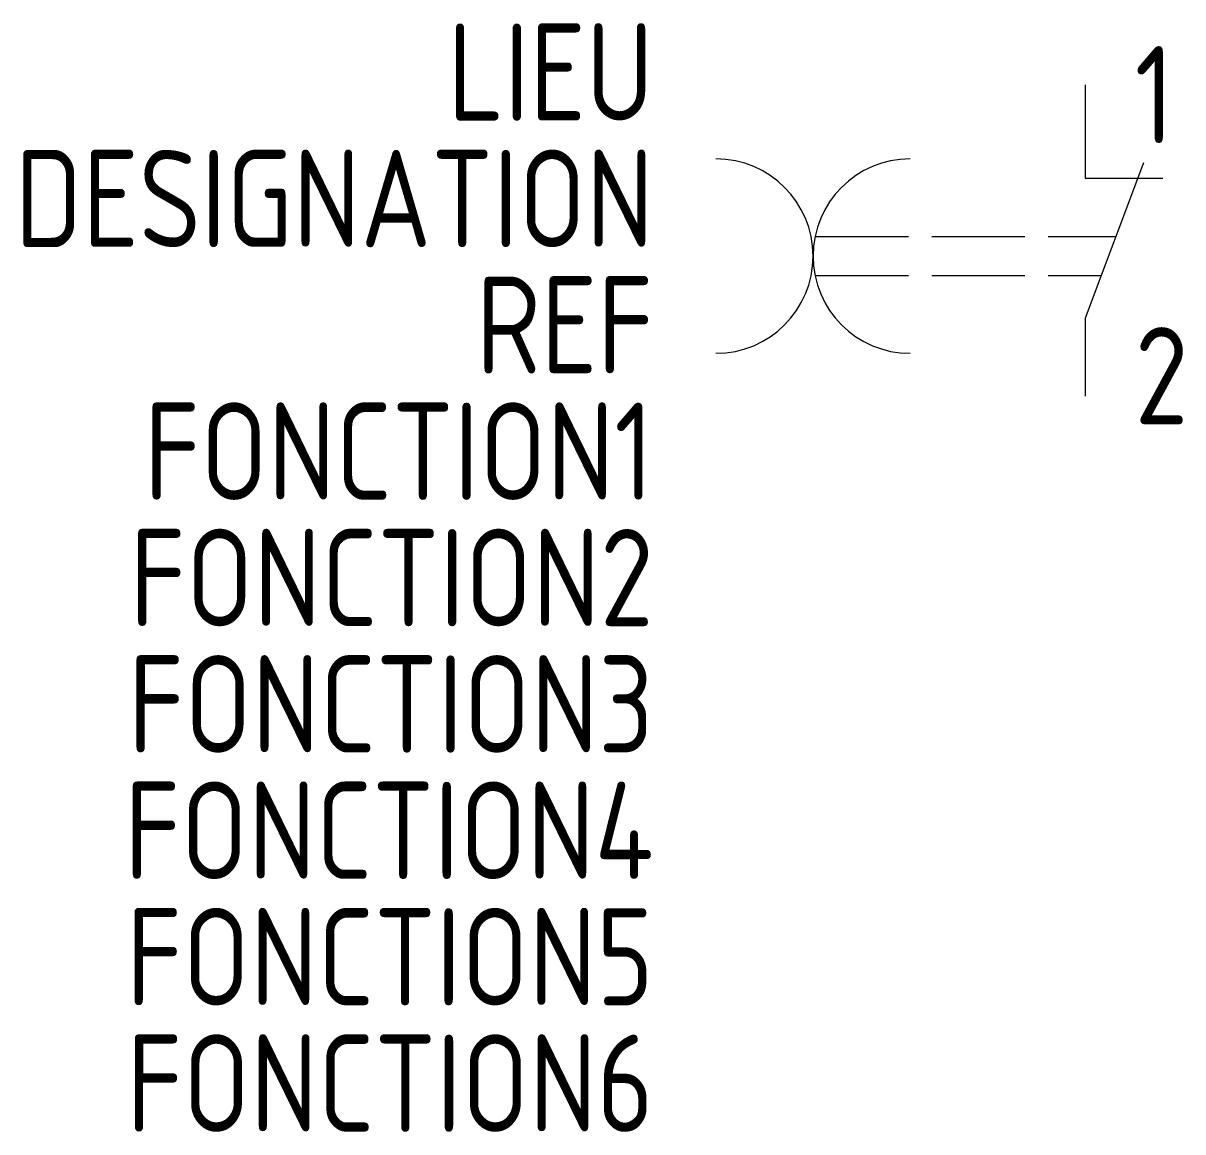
# Model space of a CAD drawing. Extents: x -1612 to -1582.1, y -906.5 to -878.
import ezdxf
from ezdxf.enums import TextEntityAlignment as Align

# ---------------------------------------------------------------- set-up
doc = ezdxf.new("R2010")
doc.units = 0
doc.linetypes.add('ACAD_ISO02W100', pattern=[15, 12, -3])
for name, color, linetype in [('SYMB_FIL', 3, 'CONTINUOUS'), ('SYMB_LIAISON', 1, 'ACAD_ISO02W100'), ('SYMB_REF_CONTACT', 2, 'CONTINUOUS'), ('SYMB_TXT_CONTACT', 2, 'CONTINUOUS'), ('SYMB_TXT_NOM', 3, 'CONTINUOUS')]:
    doc.layers.add(name, color=color, linetype=linetype)
doc.styles.add('NET2_5', font='isocp.shx', dxfattribs={"width": 0.9, "height": 2.5})

msp = doc.modelspace()

# ---------------------------------------------------------------- linework, layer by layer
at = {"layer": 'SYMB_FIL'}
for p, q in [((-1584.634, -879.593), (-1584.634, -881.993)), ((-1583.134, -881.593), (-1584.634, -885.593)), ((-1584.634, -881.993), (-1582.634, -881.993)), ((-1584.634, -885.593), (-1584.634, -887.593))]:
    msp.add_line(p, q, dxfattribs=at)
for centre, start, end in [((-1594.134, -883.993), 270, 90), ((-1589.134, -883.993), 90, 270)]:
    msp.add_arc(centre, 2.5, start, end, dxfattribs=at)
at = {"layer": 'SYMB_LIAISON', "ltscale": 0.2}
for p, q in [((-1591.583, -883.493), (-1583.846, -883.493)), ((-1591.583, -884.493), (-1584.221, -884.493))]:
    msp.add_line(p, q, dxfattribs=at)

# ---------------------------------------------------------------- texts
at = {"layer": 'SYMB_REF_CONTACT', "style": 'NET2_5', "width": 0.9, "flags": 8}
msp.add_attdef('REF', text='', height=2.5, dxfattribs=at).set_placement((-1595.734, -887.012), align=Align.RIGHT)
at = {"layer": 'SYMB_TXT_CONTACT', "style": 'NET2_5', "width": 0.9, "flags": 8}
for tag, p, s in [('1', (-1583.359, -881.093), '11'), ('2', (-1583.359, -888.32), '12')]:
    msp.add_attdef(tag, p, s, height=2.5, dxfattribs=at)
at = {"layer": 'SYMB_TXT_NOM', "style": 'NET2_5', "width": 0.9, "flags": 8}
for tag, text, p in [('LIEU', '', (-1595.734, -880.512)), ('DESIGNATION', 'K?', (-1595.734, -883.762)), ('FONCTION1', '', (-1595.734, -890.262)), ('FONCTION2', '', (-1595.734, -893.512)), ('FONCTION3', '', (-1595.734, -896.762)), ('FONCTION4', '', (-1595.734, -900.012)), ('FONCTION5', '', (-1595.734, -903.262)), ('FONCTION6', '', (-1595.734, -906.512))]:
    msp.add_attdef(tag, text=text, height=2.5, dxfattribs=at).set_placement(p, align=Align.RIGHT)

doc.saveas('drawing.dxf')
